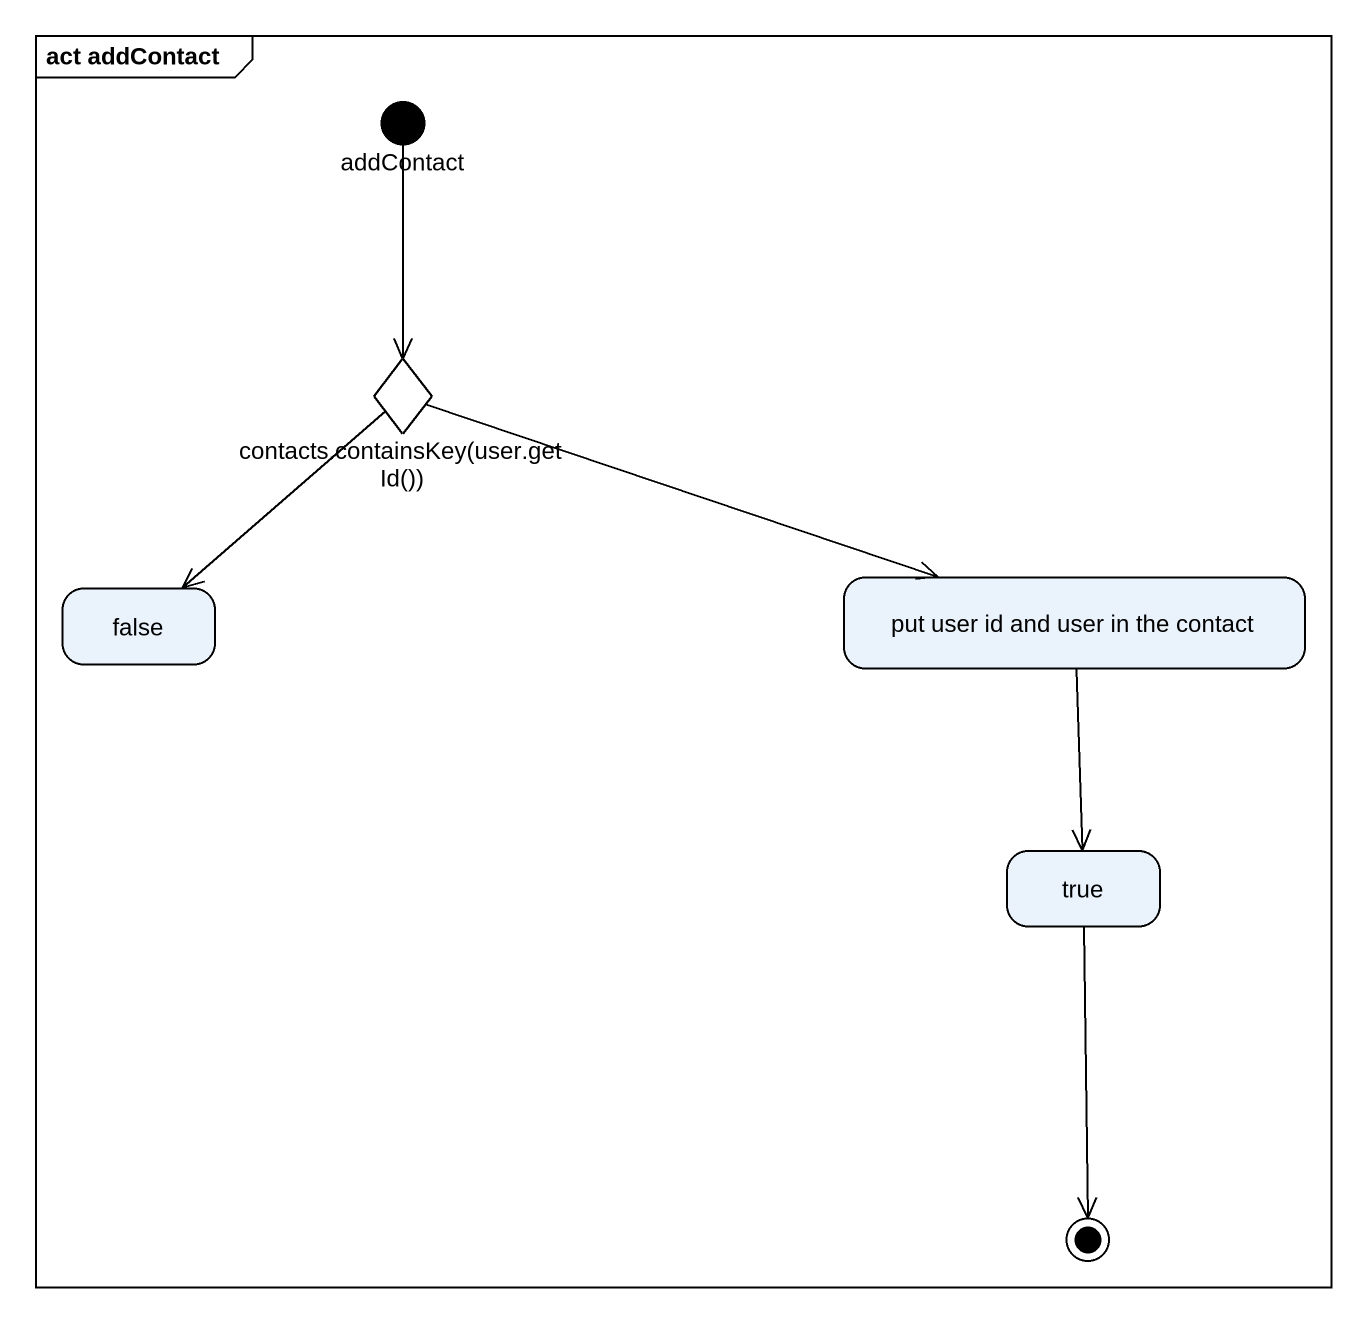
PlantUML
@startuml
mainframe act addContact
hide empty description
state addContact <<start>>
state "contacts.containsKey(user.getId())" as contacts_containsKey_user <<choice>>
state false
state "put user id and user in the contact" as put_user_id_and_user_in_the
state true
addContact --> contacts_containsKey_user
contacts_containsKey_user --> false
contacts_containsKey_user -right-> put_user_id_and_user_in_the
put_user_id_and_user_in_the --> true
true --> [*]
@enduml
